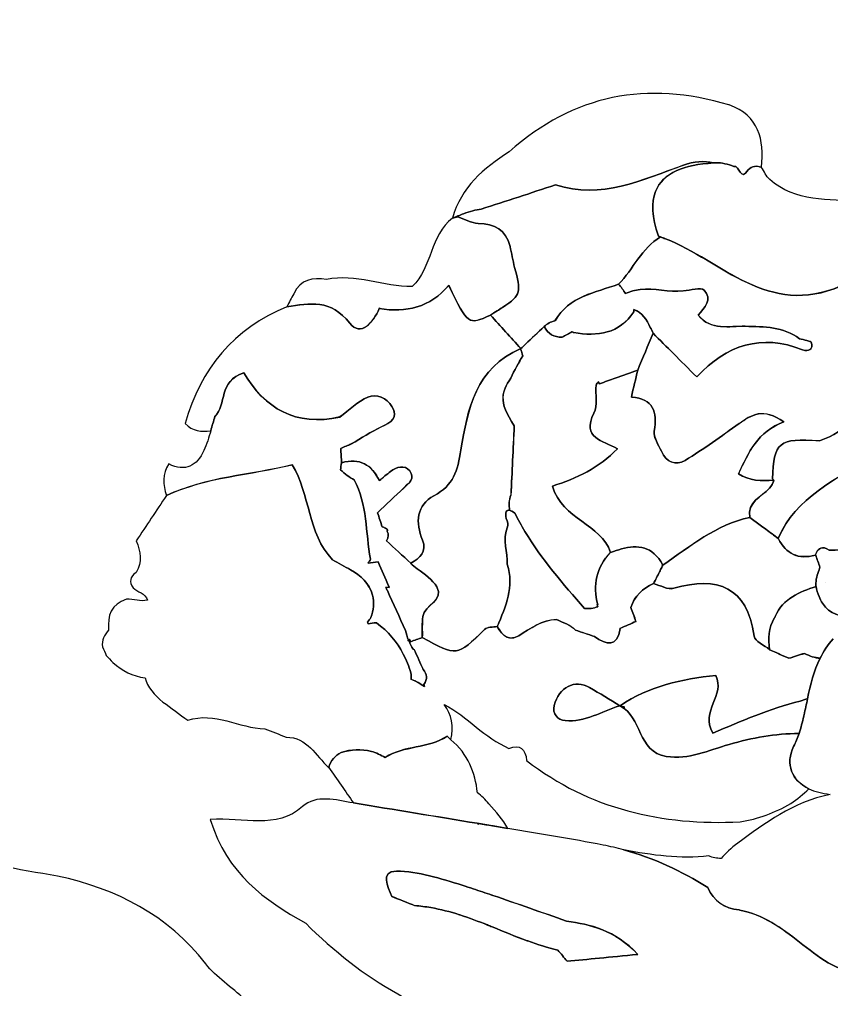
# Model space of a CAD drawing. Extents: x 13.9 to 53.9, y 84.3 to 109.3.
# Drawn here: x 34.71 to 41.77, y 91.14 to 99.57 of the extents above; entities that cross this region are included whole.
import ezdxf

# ---------------------------------------------------------------- set-up
doc = ezdxf.new("R2010")
doc.units = 0
doc.layers.add('Layer_1', color=7, linetype='CONTINUOUS')

msp = doc.modelspace()

# ---------------------------------------------------------------- linework, layer by layer
at = {"layer": 'Layer_1', "color": 4}
for points in [[(38.520229, 97.857845), (38.471898, 97.846217)], [(37.032918, 97.076456), (37.032636, 97.076174)], [(37.836263, 97.060299), (37.835981, 97.060299), (37.83917, 97.06631)], [(39.067938, 96.712008), (39.065398, 96.709468)], [(41.628568, 94.917391), (41.631757, 94.915698)], [(41.718089, 94.676881), (41.718371, 94.676881), (41.717807, 94.675752), (41.717807, 94.675752)], [(39.9318, 94.280856), (39.932364, 94.280009)], [(40.069101, 94.341181), (40.068819, 94.340052)], [(35.482708, 94.266928), (35.482708, 94.265517)], [(39.930671, 93.607403), (39.930953, 93.607121)], [(37.396174, 93.07207), (37.396457, 93.07207)]]:
    msp.add_lwpolyline(points, dxfattribs=at)
at = {"layer": 'Layer_1', "color": 6}
for points in [[(38.472006, 97.846401), (38.519983, 97.85769)], [(39.065375, 96.709483), (39.067915, 96.712023)], [(38.110123, 94.847239), (38.109559, 94.843373)], [(38.697851, 92.575633), (38.697851, 92.584099)], [(40.967341, 91.832618), (40.970869, 91.830924)]]:
    msp.add_lwpolyline(points, dxfattribs=at)
at = {"layer": 'Layer_1', "color": 3}
for points in [[(39.916966, 97.271613), (39.917249, 97.271613)], [(37.032599, 97.075976), (37.032599, 97.076259)], [(40.610457, 97.002105), (40.610457, 97.00154)], [(41.268388, 95.569968), (41.256054, 95.579479)], [(41.147492, 95.17832), (41.058945, 95.244642)], [(41.63187, 94.915571), (41.628681, 94.917264)], [(41.279473, 94.383525), (41.279473, 94.38409)], [(38.697747, 92.584333), (38.697747, 92.575528)], [(40.971047, 91.830871), (40.967519, 91.832564)]]:
    msp.add_lwpolyline(points, dxfattribs=at)
at = {"layer": 'Layer_1', "color": 5}
for points in [[(39.917336, 97.271618), (39.917054, 97.271618)], [(40.610544, 97.001334), (40.610544, 97.002463)], [(41.256232, 95.579428), (41.268565, 95.569917)], [(41.058663, 95.244656), (41.147563, 95.178334)], [(37.892671, 94.639476), (37.92301, 94.636287)]]:
    msp.add_lwpolyline(points, dxfattribs=at)
at = {"layer": 'Layer_1', "color": 3}
for points in [[(37.838978, 97.066121), (37.835817, 97.06011), (37.835874, 97.06011)], [(37.835874, 97.06011), (37.836156, 97.06011)], [(40.959899, 95.62409), (40.959899, 95.623243), (40.959899, 95.623525)], [(40.959899, 95.623525), (40.960181, 95.623807)]]:
    msp.add_lwpolyline(points, close=True, dxfattribs=at)
at = {"layer": 'Layer_1', "color": 7}
for points in [[(40.960181, 95.623915), (40.959899, 95.623633)], [(38.109277, 94.84311), (38.109841, 94.847344)], [(37.922954, 94.636397), (37.892615, 94.639586)], [(41.279761, 94.384395), (41.279761, 94.383548)]]:
    msp.add_lwpolyline(points, dxfattribs=at)
msp.add_lwpolyline([(41.717877, 94.675685), (41.718442, 94.676814), (41.718159, 94.676814), (41.718159, 94.676814)], close=True, dxfattribs=at)
at = {"layer": 'Layer_1', "color": 5}
msp.add_lwpolyline([(40.069064, 94.34012), (40.069347, 94.341249), (40.069347, 94.341249)], close=True, dxfattribs=at)
at = {"layer": 'Layer_1', "color": 1}
for points in [[(53.866491, 96.762151), (53.866491, 103.665659), (44.916254, 109.261508), (33.875015, 109.261508)], [(33.875015, 84.26169), (44.916254, 84.26169), (53.866491, 89.858642), (53.866491, 96.762151)]]:
    msp.add_open_spline(points, degree=3, dxfattribs=at)
at = {"layer": 'Layer_1', "color": 3}
for points in [[(40.877524, 98.830453), (40.166677, 99.043178), (39.526032, 98.921823), (38.966527, 98.422289)], [(40.878935, 98.830735), (40.878653, 98.830735), (40.878371, 98.830735), (40.877524, 98.830453)], [(41.161228, 98.288657), (41.183806, 98.529604), (41.138989, 98.735626), (40.879006, 98.830876)], [(38.966527, 98.422289), (38.74216, 98.281531), (38.549191, 98.113961), (38.471932, 97.846203)], [(40.481707, 98.306578), (40.573782, 98.339739), (40.661624, 98.345736), (40.743468, 98.325967)], [(39.369399, 98.135128), (39.768743, 98.006717), (40.121521, 98.177814), (40.481707, 98.306578)], [(40.743468, 98.325967), (40.749818, 98.326249), (40.755096, 98.327378), (40.761813, 98.32766)], [(40.761813, 98.32766), (40.816493, 98.327096), (40.868704, 98.316738), (40.92021, 98.295205)], [(40.92021, 98.295205), (40.969246, 98.310021), (40.978771, 98.156563), (41.045093, 98.265571)], [(41.045093, 98.265571), (41.078607, 98.297321), (41.116707, 98.305788), (41.160099, 98.28781)], [(41.160099, 98.28781), (41.160381, 98.28781), (41.160663, 98.288093), (41.161228, 98.288657)], [(38.723816, 97.924167), (38.93901, 97.99437), (39.153499, 98.064573), (39.369399, 98.135128)], [(38.569299, 97.884303), (38.625391, 97.904764), (38.676191, 97.917464), (38.723816, 97.924167)], [(38.471932, 97.846203), (38.504741, 97.859242), (38.536491, 97.871603), (38.569299, 97.884303)], [(40.28315, 97.682952), (40.116639, 97.587349), (40.046436, 97.401435), (39.916966, 97.271613)], [(40.325483, 97.666724), (40.311372, 97.67203), (40.297628, 97.677674), (40.28315, 97.682952)], [(41.8516, 97.256443), (41.216247, 96.981277), (40.816197, 97.474107), (40.325483, 97.666724)], [(38.441593, 97.26189), (38.277904, 97.068921), (38.067649, 97.022707), (37.836227, 97.060101)], [(38.803543, 97.003304), (38.607399, 96.91511), (38.607399, 96.91511), (38.441593, 97.26189)], [(39.917249, 97.271613), (39.940193, 97.246918), (39.960993, 97.219754), (39.977574, 97.189768)], [(40.104221, 97.225752), (40.228399, 97.239157), (40.355399, 97.201057), (40.480635, 97.213419)], [(40.480635, 97.213419), (40.542018, 97.216946), (40.632329, 97.249402), (40.660551, 97.220474)], [(39.977574, 97.189768), (40.019201, 97.210568), (40.061535, 97.221166), (40.104221, 97.225752)], [(40.660551, 97.220474), (40.73781, 97.141452), (40.663741, 97.067721), (40.610457, 97.002105)], [(37.032599, 97.076259), (36.570107, 96.883642), (36.280829, 96.540036), (36.148891, 96.060259)], [(37.579757, 96.933101), (37.415716, 97.14371), (37.234388, 97.105962), (37.032599, 97.075976)], [(37.836156, 97.06011), (37.836721, 97.062085), (37.838132, 97.064343), (37.838978, 97.066121)], [(37.836227, 97.060101), (37.784368, 96.939451), (37.675007, 96.81104), (37.579757, 96.933101)], [(39.067774, 96.71191), (38.979227, 96.809629), (38.891385, 96.906643), (38.803543, 97.003304)], [(40.610457, 97.00154), (40.721582, 96.866426), (40.880685, 96.909818), (41.017915, 96.90629)], [(41.017915, 96.90629), (41.186896, 96.902396), (41.349526, 96.902396), (41.492049, 96.79834)], [(40.21711, 96.84526), (40.173013, 96.738368), (40.128563, 96.632182), (40.084113, 96.525643)], [(40.597051, 96.467435), (40.453118, 96.61031), (40.33529, 96.727785), (40.21711, 96.84526)], [(41.51639, 96.700621), (41.161143, 96.84526), (40.857401, 96.742954), (40.597051, 96.467435)], [(41.492049, 96.79834), (41.528385, 96.785979), (41.591179, 96.780334), (41.596471, 96.760946)], [(41.596471, 96.760946), (41.609171, 96.708029), (41.571071, 96.685099), (41.51639, 96.700621)], [(38.546368, 95.832435), (38.603166, 96.182037), (38.676543, 96.548926), (39.067774, 96.71191)], [(36.407477, 96.123406), (36.511193, 96.224653), (36.436052, 96.42997), (36.657949, 96.502642)], [(36.658019, 96.502684), (36.837231, 96.193298), (37.11275, 96.031726), (37.49375, 96.117451)], [(40.084113, 96.525643), (40.065401, 96.447679), (40.047424, 96.370068), (40.029432, 96.291046)], [(41.664218, 95.91109), (41.909046, 95.991523), (42.034282, 96.164737), (42.084377, 96.413446)], [(37.737519, 96.290312), (37.812661, 96.322768), (37.901208, 96.284301), (37.946717, 96.210231)], [(37.49375, 96.117451), (37.574183, 96.17707), (37.647561, 96.252212), (37.737519, 96.290312)], [(40.029432, 96.291046), (40.220638, 96.275862), (40.255915, 96.164751), (40.228046, 95.99436)], [(37.946717, 96.210231), (38.007394, 96.110748), (37.9365, 96.069473), (37.854289, 96.031726)], [(40.965704, 96.060682), (41.071538, 96.134412), (41.17596, 96.204262), (41.355876, 96.074793)], [(36.148891, 96.060259), (36.212038, 95.9957), (36.289296, 95.986528), (36.371141, 95.997817)], [(36.371141, 95.997817), (36.382768, 96.039797), (36.394424, 96.082131), (36.407477, 96.123406)], [(40.495804, 95.740712), (40.658435, 95.838079), (40.810482, 95.952026), (40.965704, 96.060682)], [(41.355876, 96.074793), (41.126924, 95.993654), (41.046843, 95.806329), (40.96006, 95.623943)], [(37.854289, 96.031726), (37.764683, 95.989745), (37.680017, 95.934359), (37.593233, 95.883559)], [(40.228046, 95.99436), (40.219241, 95.94109), (40.265088, 95.876532), (40.289782, 95.819382)], [(37.593233, 95.883559), (37.562189, 95.870859), (37.532556, 95.858498), (37.500806, 95.845106)], [(41.256054, 95.579479), (41.266271, 95.898037), (41.312146, 95.936137), (41.664218, 95.91109)], [(37.500806, 95.845106), (37.503628, 95.802773), (37.50645, 95.76044), (37.509272, 95.719165)], [(38.311418, 95.43309), (38.484279, 95.524812), (38.516382, 95.649343), (38.546368, 95.832435)], [(40.289782, 95.819382), (40.33141, 95.724837), (40.413607, 95.692382), (40.495804, 95.740712)], [(37.509272, 95.719165), (37.664847, 95.764673), (37.769975, 95.704009), (37.838061, 95.564295)], [(37.838061, 95.564295), (37.869811, 95.59074), (37.900503, 95.619681), (37.934722, 95.64367)], [(37.934722, 95.64367), (37.988344, 95.68424), (38.055372, 95.704348), (38.100881, 95.649315)], [(38.100881, 95.649315), (38.151328, 95.587226), (38.094164, 95.541718), (38.048317, 95.50009)], [(40.960181, 95.623807), (40.960181, 95.62409), (40.959899, 95.62409), (40.959899, 95.62409)], [(40.96006, 95.623943), (41.054957, 95.561149), (41.160438, 95.560443), (41.268388, 95.569968)], [(38.048317, 95.50009), (37.971764, 95.429181), (37.896975, 95.357215), (37.821481, 95.285601)], [(38.212641, 95.04574), (38.148788, 95.202726), (38.159724, 95.352304), (38.311418, 95.43309)], [(37.821481, 95.285601), (37.834886, 95.244679), (37.848659, 95.203051), (37.86205, 95.162834)], [(41.058945, 95.244642), (40.765786, 95.181142), (40.541067, 94.993817), (40.303295, 94.830481)], [(37.86205, 95.162834), (37.867356, 95.164528), (37.874383, 95.161141), (37.882511, 95.154368)], [(37.882511, 95.154368), (37.895211, 95.14909), (37.906161, 95.143784), (37.906867, 95.137096)], [(37.906867, 95.137096), (37.907431, 95.132495), (37.905738, 95.12829), (37.905738, 95.123351)], [(41.197939, 95.141278), (41.181006, 95.153978), (41.164778, 95.165972), (41.147492, 95.17832)], [(41.306948, 95.060492), (41.270964, 95.08767), (41.234628, 95.114467), (41.197939, 95.141278)], [(37.905738, 95.123351), (37.918777, 95.100774), (37.918071, 95.073962), (37.899727, 95.04186)], [(37.899727, 95.04186), (37.969577, 94.976949), (38.039779, 94.911685), (38.109982, 94.847479)], [(38.109982, 94.847479), (38.18971, 94.890518), (38.252152, 94.949432), (38.212641, 95.04574)], [(41.628681, 94.917264), (41.482278, 94.877047), (41.374681, 94.925731), (41.306948, 95.060492)], [(41.668912, 94.811854), (41.656579, 94.846426), (41.644217, 94.880646), (41.63187, 94.915571)], [(40.293078, 94.810387), (40.286728, 94.797687), (40.28004, 94.784987), (40.27369, 94.772287)], [(40.303295, 94.830481), (40.299767, 94.823792), (40.296239, 94.817075), (40.293078, 94.810387)], [(41.632533, 94.655729), (41.632251, 94.703707), (41.645233, 94.747451), (41.661461, 94.790137)], [(41.661461, 94.790137), (41.664001, 94.797193), (41.666061, 94.804587), (41.668883, 94.811642)], [(40.27369, 94.772287), (40.256051, 94.738067), (40.239117, 94.703495), (40.221479, 94.668923)], [(40.397515, 94.628353), (40.779573, 94.734539), (41.032867, 94.644948), (41.097073, 94.212428)], [(40.221479, 94.668923), (40.280392, 94.654106), (40.346362, 94.614242), (40.397515, 94.628353)], [(41.279473, 94.38409), (41.34897, 94.544251), (41.493257, 94.593993), (41.635073, 94.645145)], [(41.635073, 94.645145), (41.634791, 94.64904), (41.63338, 94.652201), (41.632533, 94.655729)], [(41.231129, 94.095306), (41.217723, 94.191262), (41.21984, 94.284395), (41.272051, 94.368709)], [(41.272051, 94.368709), (41.274873, 94.373648), (41.276284, 94.378587), (41.279473, 94.383525)], [(41.097073, 94.212428), (41.103084, 94.167625), (41.184209, 94.134464), (41.231129, 94.095306)], [(40.762098, 93.870364), (40.467528, 93.842141), (40.182484, 93.778641), (39.930953, 93.607191)], [(40.736698, 93.37083), (40.623103, 93.564858), (40.851703, 93.699972), (40.762098, 93.870364)], [(39.665275, 93.766362), (39.538628, 93.83974), (39.397869, 93.76989), (39.3573, 93.60867)], [(39.929506, 93.606906), (39.841664, 93.660176), (39.754175, 93.714151), (39.665275, 93.766362)], [(39.357229, 93.608811), (39.339929, 93.53755), (39.38651, 93.485339), (39.452832, 93.478636)], [(39.452832, 93.478636), (39.624988, 93.461336), (39.769627, 93.560481), (39.926966, 93.606342)], [(39.926966, 93.606342), (39.928094, 93.606624), (39.928377, 93.606906), (39.929506, 93.606906)], [(39.930953, 93.607191), (39.932082, 93.606909), (39.932647, 93.60578), (39.933493, 93.604934)], [(41.497287, 93.647408), (41.231645, 93.583555), (40.983642, 93.472078), (40.736698, 93.37083)], [(41.560857, 93.669139), (41.539324, 93.662451), (41.519935, 93.652911), (41.497357, 93.647267)], [(41.530871, 93.529439), (41.541088, 93.576006), (41.550965, 93.622925), (41.560857, 93.669139)], [(39.933493, 93.604934), (40.121877, 93.510389), (40.080249, 93.207706), (40.332485, 93.167136)], [(39.940831, 93.603664), (39.948959, 93.601124), (39.959176, 93.60197), (39.966937, 93.598386)], [(39.972581, 93.594491), (39.962365, 93.597314), (39.951414, 93.600503), (39.940831, 93.603664)], [(39.966937, 93.598386), (39.968912, 93.596693), (39.970831, 93.596128), (39.972581, 93.594491)], [(41.528049, 93.516739), (41.529178, 93.521339), (41.529742, 93.525206), (41.530871, 93.529439)], [(41.487127, 93.367867), (41.503693, 93.41655), (41.516407, 93.466292), (41.528049, 93.516739)], [(40.878232, 93.271911), (41.07861, 93.329767), (41.281457, 93.363986), (41.487127, 93.367867)], [(40.332485, 93.167136), (40.528982, 93.136445), (40.698668, 93.220053), (40.878232, 93.271911)], [(37.610076, 92.763121), (37.459087, 92.788888), (37.287637, 92.83791), (37.168751, 92.73243)], [(37.612616, 92.762839), (37.611487, 92.762839), (37.611205, 92.763121), (37.610076, 92.763121)], [(38.688941, 92.585745), (38.330166, 92.645011), (37.971391, 92.703572), (37.612616, 92.762839)], [(37.168751, 92.73243), (36.93874, 92.527466), (36.660751, 92.64106), (36.366535, 92.618835)], [(36.366535, 92.618835), (36.513643, 92.143291), (36.840315, 91.917866), (37.196268, 91.717488)], [(38.697747, 92.575528), (38.695207, 92.579761), (38.691397, 92.581878), (38.688941, 92.585745)], [(38.953863, 92.542), (38.868844, 92.556111), (38.783472, 92.569855), (38.697747, 92.584333)], [(39.783597, 92.397008), (39.507372, 92.449925), (39.230441, 92.495786), (38.953863, 92.542)], [(39.961749, 92.354322), (39.902836, 92.369845), (39.843569, 92.386072), (39.783597, 92.397008)], [(40.692705, 92.026592), (40.465163, 92.172642), (40.21963, 92.284825), (39.961749, 92.354322)], [(37.945272, 91.949757), (37.911052, 92.034423), (37.841908, 92.168479), (37.984783, 92.169537)], [(37.984783, 92.169537), (38.175283, 92.169537), (38.371074, 92.105685), (38.558399, 92.047829)], [(38.558399, 92.047829), (38.590502, 92.037951), (38.622252, 92.026295), (38.653649, 92.016079)], [(38.653649, 92.016079), (38.707977, 91.997735), (38.761952, 91.980096), (38.815574, 91.962104)], [(40.967519, 91.832564), (40.838049, 91.844192), (40.747033, 91.909822), (40.692705, 92.026592)], [(38.146355, 91.870029), (38.07968, 91.896473), (38.013005, 91.922946), (37.945272, 91.949757)], [(38.815574, 91.962104), (38.818114, 91.960975), (38.820513, 91.960128), (38.823336, 91.959282)], [(38.823336, 91.959282), (39.037824, 91.88661), (39.251608, 91.810762), (39.465391, 91.736326)], [(38.284997, 91.853096), (38.239136, 91.860857), (38.193627, 91.867207), (38.146355, 91.870029)], [(38.533705, 91.79136), (38.452213, 91.817465), (38.370016, 91.838632), (38.284997, 91.853096)], [(38.537938, 91.789948), (38.536245, 91.790231), (38.535116, 91.790795), (38.533705, 91.79136)], [(38.776769, 91.702107), (38.698099, 91.733504), (38.618724, 91.76349), (38.537938, 91.789948)], [(41.490336, 91.55394), (41.334408, 91.674943), (41.176363, 91.793123), (40.971047, 91.830871)], [(37.196268, 91.717488), (37.684512, 91.228185), (38.260951, 90.893046), (38.939696, 90.74488)], [(38.817338, 91.686246), (38.8043, 91.691523), (38.790527, 91.696462), (38.776769, 91.702107)], [(39.122491, 91.565243), (39.020186, 91.602638), (38.918233, 91.644618), (38.817338, 91.686246)], [(39.465391, 91.736326), (39.675294, 91.704223), (39.880611, 91.662243), (40.084516, 91.446696)], [(39.124467, 91.564114), (39.123902, 91.564396), (39.123338, 91.564679), (39.122491, 91.565243)], [(39.127007, 91.563832), (39.126442, 91.563832), (39.125313, 91.563832), (39.124467, 91.564114)], [(39.388415, 91.483399), (39.299868, 91.50386), (39.212379, 91.532435), (39.127007, 91.563832)], [(41.740808, 91.371907), (41.653672, 91.426587), (41.572533, 91.49044), (41.490336, 91.55394)], [(39.469201, 91.386385), (39.443801, 91.419546), (39.416637, 91.452354), (39.388415, 91.483399)], [(40.084516, 91.446696), (39.835102, 91.42234), (39.652011, 91.40401), (39.469272, 91.386371)], [(42.751516, 91.364146), (42.408616, 91.143307), (42.076299, 91.200104), (41.740808, 91.371907)]]:
    msp.add_open_spline(points, degree=3, dxfattribs=at)
at = {"layer": 'Layer_1', "color": 6}
for points in [[(40.743542, 98.32584), (40.661697, 98.345595), (40.573856, 98.339612), (40.481781, 98.306423)], [(40.481781, 98.306423), (40.121242, 98.177659), (39.768464, 98.006562), (39.369119, 98.134973)], [(40.239084, 98.077484), (40.302231, 98.241879), (40.488497, 98.310318), (40.743556, 98.32584)], [(39.369119, 98.134973), (39.153572, 98.064417), (38.939083, 97.994215), (38.723536, 97.924012)], [(40.263778, 97.690134), (40.206275, 97.857704), (40.2031, 97.98294), (40.239084, 98.077484)], [(38.723536, 97.924012), (38.676264, 97.917323), (38.625464, 97.904962), (38.569372, 97.884148)], [(38.569372, 97.884148), (38.536564, 97.871448), (38.504461, 97.859087), (38.472006, 97.846401)], [(38.519983, 97.85769), (38.578544, 97.837934), (38.6364, 97.803009), (38.696019, 97.80054)], [(38.696019, 97.80054), (38.838542, 97.795939), (38.938378, 97.745506), (38.973303, 97.600515)], [(39.916983, 97.271373), (40.046453, 97.401548), (40.116656, 97.587109), (40.283167, 97.682712)], [(40.283167, 97.682712), (40.276478, 97.685252), (40.270128, 97.688018), (40.263778, 97.690134)], [(38.973303, 97.600515), (38.988458, 97.54019), (38.997659, 97.477748), (39.013519, 97.416717)], [(39.013519, 97.416717), (39.0682, 97.210342), (39.075256, 97.17824), (38.908744, 97.069937)], [(39.364533, 96.952109), (39.485536, 97.168362), (39.713783, 97.197995), (39.916983, 97.271373)], [(38.908744, 97.069937), (38.879111, 97.05052), (38.845244, 97.029367), (38.803617, 97.003262)], [(38.803617, 97.003262), (38.891458, 96.906601), (38.9793, 96.809587), (39.067847, 96.711867)], [(39.108769, 96.751378), (39.163097, 96.802178), (39.216719, 96.852978), (39.270342, 96.904131)], [(39.270342, 96.904131), (39.297153, 96.929531), (39.32855, 96.945759), (39.364533, 96.952109)], [(39.067847, 96.711867), (39.081253, 96.724906), (39.095364, 96.737973), (39.108769, 96.751378)], [(39.067915, 96.712023), (38.676684, 96.549039), (38.603307, 96.18215), (38.546509, 95.832195)], [(38.980003, 96.456188), (39.011047, 96.523216), (39.047031, 96.587421), (39.085836, 96.650569)], [(39.085836, 96.650569), (39.078414, 96.669986), (39.071019, 96.689374), (39.065375, 96.709483)], [(38.912975, 96.291173), (38.915515, 96.34162), (38.937669, 96.393126), (38.980356, 96.456273)], [(39.010694, 96.041406), (38.941903, 96.147945), (38.908742, 96.219559), (38.912975, 96.291173)], [(38.982119, 95.439567), (38.99163, 95.640651), (39.001169, 95.841028), (39.010694, 96.041406)], [(38.546509, 95.832195), (38.516523, 95.649456), (38.484421, 95.524573), (38.311559, 95.433203)], [(38.311559, 95.433203), (38.159865, 95.352417), (38.148929, 95.202839), (38.212782, 95.045853)], [(38.970492, 95.30657), (38.962364, 95.35102), (38.962731, 95.395117), (38.982119, 95.439567)], [(38.939447, 95.234603), (38.930642, 95.289989), (38.941141, 95.313978), (38.970492, 95.30657)], [(38.94862, 95.153817), (38.958497, 95.182039), (38.955337, 95.208851), (38.939447, 95.234603)], [(38.949184, 94.837728), (38.957312, 94.943209), (38.904029, 95.048337), (38.94862, 95.153817)], [(38.212782, 95.045853), (38.252293, 94.949545), (38.189837, 94.890631), (38.110123, 94.847239)], [(38.109559, 94.843373), (38.127903, 94.827851), (38.147306, 94.813387), (38.166709, 94.79857)], [(38.166709, 94.79857), (38.23162, 94.750945), (38.299353, 94.704731), (38.336748, 94.640878)], [(38.863106, 94.296214), (38.935073, 94.470134), (39.013742, 94.642642), (38.949184, 94.837728)], [(38.336748, 94.640878), (38.403776, 94.524462), (38.229503, 94.482834), (38.215745, 94.384409)], [(38.215745, 94.384409), (38.207617, 94.324789), (38.212217, 94.262348), (38.210467, 94.200964)], [(38.752334, 94.270814), (38.775279, 94.294098), (38.825359, 94.289159), (38.863106, 94.296214)], [(38.210467, 94.200964), (38.513151, 94.035512), (38.511034, 94.03657), (38.752334, 94.270814)], [(41.782963, 94.188453), (41.733927, 94.136595), (41.699708, 94.079798), (41.670427, 94.020884)], [(41.670427, 94.020884), (41.615041, 93.910817), (41.586113, 93.791578), (41.560713, 93.669165)], [(41.560713, 93.669165), (41.551202, 93.622951), (41.540958, 93.576031), (41.530727, 93.529465)], [(41.530727, 93.529465), (41.529598, 93.525598), (41.529034, 93.521365), (41.527905, 93.516765)], [(41.527905, 93.516765), (41.516277, 93.46667), (41.503549, 93.416576), (41.486983, 93.367892)], [(41.486983, 93.367892), (41.473944, 93.328381), (41.458761, 93.290281), (41.440063, 93.252887)], [(38.425755, 93.34324), (38.265947, 93.235643), (38.048283, 93.263512), (37.887416, 93.158737)], [(38.458563, 93.312901), (38.44623, 93.323118), (38.438469, 93.333729), (38.425755, 93.34324)], [(38.689633, 92.851468), (38.670583, 93.026093), (38.609905, 93.186254), (38.458563, 93.312901)], [(37.504652, 93.20179), (37.45103, 93.173215), (37.414694, 93.130529), (37.396702, 93.072321)], [(37.767824, 93.211301), (37.679277, 93.231057), (37.59073, 93.229307), (37.504652, 93.20179)], [(37.887416, 93.158737), (37.848611, 93.178832), (37.810158, 93.198954), (37.767824, 93.211301)], [(41.440063, 93.252887), (41.36598, 93.101545), (41.42138, 92.959376), (41.573413, 92.885998)], [(37.396702, 93.072321), (37.396702, 93.072321), (37.39642, 93.072321), (37.39642, 93.072039)], [(37.39642, 93.072039), (37.468739, 92.969028), (37.540353, 92.865664), (37.612673, 92.763005)], [(38.789822, 92.754101), (38.760188, 92.794318), (38.725969, 92.825362), (38.689633, 92.851468)], [(41.573413, 92.885998), (41.624919, 92.861303), (41.685949, 92.844723), (41.757563, 92.837667)], [(37.612673, 92.763005), (37.971448, 92.703739), (38.330223, 92.645178), (38.688998, 92.585911)], [(41.757563, 92.837667), (41.427716, 92.766406), (41.191002, 92.586842), (40.955347, 92.413981)], [(38.953934, 92.542167), (38.909131, 92.618367), (38.852687, 92.687864), (38.789892, 92.754186)], [(38.688998, 92.585911), (38.777192, 92.571094), (38.865739, 92.556983), (38.953934, 92.542167)], [(38.953968, 92.542119), (38.865773, 92.556935), (38.777226, 92.571046), (38.689032, 92.585863)], [(38.689032, 92.585863), (38.691007, 92.581997), (38.695043, 92.57988), (38.697837, 92.575647)], [(38.697851, 92.584099), (38.783223, 92.569988), (38.868596, 92.556244), (38.953968, 92.542119)], [(40.702758, 92.302165), (40.452286, 92.271473), (40.206752, 92.309926), (39.961924, 92.354376)], [(39.961924, 92.354376), (40.219452, 92.284879), (40.465338, 92.173048), (40.692527, 92.026998)], [(40.955347, 92.413981), (40.894669, 92.369884), (40.847749, 92.325434), (40.810355, 92.279926)], [(40.810355, 92.279926), (40.771902, 92.281337), (40.735566, 92.287348), (40.702758, 92.302165)], [(40.692527, 92.026998), (40.746855, 91.910229), (40.837872, 91.844259), (40.967341, 91.832618)], [(40.970869, 91.830924), (41.176186, 91.79353), (41.33423, 91.675349), (41.490511, 91.553994)], [(41.490511, 91.553994), (41.572355, 91.490494), (41.653847, 91.426641), (41.740983, 91.37196)], [(41.740983, 91.37196), (42.076122, 91.200158), (42.408438, 91.14336), (42.751338, 91.364199)]]:
    msp.add_open_spline(points, degree=3, dxfattribs=at)
at = {"layer": 'Layer_1', "color": 7}
for points in [[(40.743683, 98.325473), (40.488624, 98.309951), (40.302358, 98.241512), (40.239211, 98.07747)], [(40.762027, 98.327731), (40.75531, 98.327448), (40.749694, 98.32632), (40.743683, 98.325473)], [(40.920424, 98.294922), (40.868566, 98.316795), (40.816708, 98.327025), (40.762027, 98.327731)], [(41.044955, 98.265642), (40.978986, 98.156281), (40.969108, 98.310092), (40.920424, 98.294922)], [(41.159961, 98.287881), (41.116569, 98.30552), (41.078822, 98.29742), (41.044955, 98.265642)], [(41.160525, 98.287599), (41.160243, 98.287881), (41.159961, 98.287599), (41.159961, 98.287881)], [(41.231786, 98.182471), (41.201094, 98.210326), (41.184514, 98.252321), (41.160525, 98.287599)], [(42.012836, 97.989149), (41.744725, 98.016665), (41.456153, 97.979976), (41.231786, 98.182471)], [(40.239211, 98.07747), (40.203227, 97.982926), (40.206049, 97.857337), (40.263538, 97.689767)], [(40.263538, 97.689767), (40.270255, 97.68751), (40.276605, 97.684828), (40.283294, 97.682345)], [(40.283294, 97.682345), (40.297743, 97.677406), (40.311516, 97.671762), (40.325627, 97.666484)], [(40.325627, 97.666484), (40.816341, 97.473867), (41.216391, 96.981037), (41.851391, 97.256203)], [(40.084234, 96.525615), (40.019323, 96.501626), (39.954059, 96.479048), (39.889148, 96.455765)], [(40.029201, 96.291018), (40.047545, 96.369687), (40.065537, 96.447651), (40.084234, 96.525615)], [(39.721226, 96.395793), (39.716287, 96.313243), (39.736748, 96.219404), (39.702881, 96.150612)], [(39.742731, 96.42472), (39.736014, 96.414137), (39.727914, 96.40742), (39.721226, 96.395793)], [(39.750859, 96.406376), (39.748037, 96.412387), (39.745214, 96.41837), (39.742731, 96.42472)], [(39.889148, 96.455765), (39.842934, 96.439537), (39.797073, 96.422956), (39.750859, 96.406376)], [(40.228167, 95.994331), (40.256023, 96.164723), (40.220406, 96.275848), (40.029201, 96.291018)], [(39.702881, 96.150612), (39.594931, 95.931537), (39.77767, 95.914956), (39.907139, 95.841226)], [(41.355998, 96.074412), (41.175728, 96.204234), (41.071306, 96.134031), (40.965826, 96.060301)], [(40.965826, 96.060301), (40.810251, 95.951998), (40.658556, 95.837698), (40.495926, 95.740684)], [(40.960181, 95.623915), (41.046964, 95.806301), (41.127045, 95.993626), (41.355998, 96.074412)], [(40.289903, 95.819354), (40.264842, 95.876504), (40.218995, 95.940709), (40.228167, 95.994331)], [(39.907139, 95.841226), (39.749448, 95.678243), (39.553656, 95.581229), (39.341637, 95.517376)], [(40.495926, 95.740684), (40.413728, 95.692001), (40.331531, 95.724823), (40.289903, 95.819354)], [(37.509131, 95.719424), (37.503825, 95.698258), (37.502076, 95.678855), (37.497842, 95.659099)], [(37.83792, 95.564202), (37.770187, 95.704255), (37.665059, 95.764933), (37.509131, 95.719424)], [(42.101129, 95.780562), (41.818554, 95.560429), (41.45484, 95.42849), (41.306674, 95.06019)], [(37.497842, 95.659099), (37.535942, 95.623822), (37.575806, 95.593835), (37.619198, 95.570199)], [(37.934581, 95.64393), (37.900714, 95.619574), (37.86967, 95.59066), (37.83792, 95.564202)], [(38.100739, 95.649207), (38.055231, 95.704594), (37.988556, 95.684132), (37.934581, 95.64393)], [(38.048528, 95.500335), (38.094037, 95.541963), (38.151539, 95.587471), (38.100739, 95.649207)], [(37.619198, 95.570199), (37.732792, 95.360297), (37.715859, 95.112294), (37.760309, 94.882635)], [(40.959899, 95.624197), (40.959899, 95.624197), (40.960181, 95.624197), (40.960181, 95.623915)], [(41.268509, 95.56994), (41.160206, 95.560062), (41.055078, 95.560768), (40.960181, 95.623915)], [(41.228645, 95.498326), (41.246623, 95.518787), (41.262159, 95.541718), (41.268509, 95.56994)], [(37.821339, 95.285494), (37.896834, 95.357107), (37.971623, 95.429074), (38.048528, 95.500335)], [(39.341637, 95.517376), (39.430889, 95.21822), (39.765323, 95.192115), (39.848578, 94.940231)], [(41.058606, 95.244679), (41.036367, 95.380498), (41.159853, 95.421773), (41.228645, 95.498326)], [(37.861909, 95.162727), (37.848503, 95.203296), (37.834759, 95.244571), (37.821339, 95.285494)], [(40.303309, 94.830518), (40.541081, 94.993854), (40.765801, 95.181179), (41.058606, 95.244679)], [(37.88237, 95.15426), (37.874948, 95.157082), (37.86792, 95.160272), (37.861909, 95.162727)], [(37.906726, 95.136988), (37.906161, 95.144044), (37.895098, 95.148983), (37.88237, 95.15426)], [(37.905597, 95.123216), (37.905597, 95.128155), (37.90729, 95.132755), (37.906726, 95.136988)], [(41.750115, 94.961059), (42.026693, 94.938143), (42.247885, 95.157557), (42.522699, 95.148384)], [(37.899586, 95.042077), (37.91793, 95.07418), (37.918636, 95.100991), (37.905597, 95.123216)], [(38.109841, 94.847344), (38.039638, 94.911902), (37.969436, 94.976813), (37.899586, 95.042077)], [(41.306674, 95.06019), (41.37476, 94.925782), (41.482357, 94.876746), (41.62876, 94.916962)], [(39.848578, 94.940231), (39.880328, 94.952565), (39.912078, 94.962104), (39.943476, 94.97057)], [(39.943476, 94.97057), (40.083528, 95.00867), (40.212292, 94.998793), (40.303309, 94.830518)], [(41.62876, 94.916962), (41.649927, 94.983637), (41.690496, 94.998454), (41.750115, 94.961059)], [(37.760309, 94.882635), (37.75537, 94.868186), (37.745154, 94.858647), (37.738437, 94.846299)], [(37.738437, 94.846299), (37.767717, 94.851944), (37.796998, 94.856177), (37.826631, 94.857588)], [(37.826631, 94.857588), (37.857323, 94.786327), (37.888014, 94.716124), (37.919059, 94.644863)], [(38.166779, 94.798307), (38.147024, 94.813124), (38.127621, 94.827588), (38.109277, 94.84311)], [(38.336466, 94.640616), (38.299424, 94.704821), (38.231338, 94.750682), (38.166779, 94.798307)], [(37.892615, 94.639586), (37.897554, 94.629002), (37.902492, 94.618758), (37.906726, 94.608188)], [(37.919059, 94.644863), (37.92047, 94.642041), (37.921599, 94.639219), (37.922954, 94.636397)], [(38.215378, 94.384189), (38.229122, 94.482966), (38.403409, 94.524594), (38.336381, 94.640658)], [(41.635008, 94.64545), (41.493192, 94.593945), (41.348906, 94.544556), (41.279761, 94.384395)], [(41.661114, 94.557256), (41.649119, 94.585831), (41.640286, 94.614759), (41.635008, 94.64545)], [(41.718159, 94.676814), (41.718159, 94.676531), (41.718159, 94.675967), (41.717877, 94.675685)], [(37.906726, 94.608188), (37.95929, 94.493183), (38.011501, 94.377825), (38.064417, 94.262819)], [(41.689689, 94.497989), (41.678061, 94.517039), (41.669595, 94.536795), (41.661114, 94.557256)], [(42.219561, 94.352998), (42.055519, 94.445073), (41.82445, 94.2962), (41.689689, 94.497989)], [(38.210439, 94.201097), (38.21185, 94.26248), (38.20725, 94.324569), (38.215378, 94.384189)], [(41.272, 94.368731), (41.219789, 94.284418), (41.217672, 94.191284), (41.231078, 94.094976)], [(41.279761, 94.383548), (41.276233, 94.378609), (41.274822, 94.373332), (41.272, 94.368731)], [(38.064417, 94.262819), (38.070401, 94.234597), (38.078867, 94.206375), (38.090523, 94.178505)], [(38.108839, 94.164761), (38.143059, 94.177122), (38.176573, 94.189117), (38.210439, 94.201097)], [(38.090419, 94.178494), (38.088725, 94.177929), (38.086891, 94.176518), (38.085818, 94.174966)], [(38.085818, 94.174966), (38.088641, 94.173837), (38.091124, 94.172144), (38.094285, 94.171071)], [(38.094285, 94.171071), (38.093156, 94.173611), (38.091463, 94.17601), (38.090419, 94.178494)], [(38.090523, 94.178505), (38.093712, 94.181045), (38.096534, 94.183783), (38.099328, 94.185928)], [(38.099328, 94.185928), (38.102856, 94.178505), (38.106045, 94.171816), (38.108839, 94.164761)], [(41.670286, 94.02054), (41.699567, 94.079454), (41.734139, 94.136604), (41.782822, 94.188109)], [(41.231078, 94.094976), (41.286464, 94.069915), (41.341497, 94.044881), (41.397942, 94.020187)], [(41.397942, 94.020187), (41.442744, 94.033959), (41.487547, 94.048762), (41.533056, 94.062873)], [(41.533056, 94.062873), (41.579975, 94.037473), (41.625483, 94.025126), (41.670286, 94.02054)]]:
    msp.add_open_spline(points, degree=3, dxfattribs=at)
at = {"layer": 'Layer_1', "color": 4}
for points in [[(38.471898, 97.846217), (38.277518, 97.696287), (38.298332, 97.419003), (38.123001, 97.251787)], [(38.696265, 97.800695), (38.636646, 97.802953), (38.57879, 97.837736), (38.520229, 97.857845)], [(38.973548, 97.60067), (38.938271, 97.745661), (38.838434, 97.795756), (38.696265, 97.800695)], [(39.013412, 97.416873), (38.997551, 97.47755), (38.988718, 97.540345), (38.973548, 97.60067)], [(38.908792, 97.070177), (39.075656, 97.178479), (39.068248, 97.210582), (39.013567, 97.416957)], [(37.377582, 97.31317), (37.256932, 97.332587), (37.15004, 97.314299), (37.092537, 97.187934)], [(38.123001, 97.251787), (37.872529, 97.247553), (37.631934, 97.366792), (37.377582, 97.31317)], [(37.836348, 97.060299), (38.06777, 97.022904), (38.278026, 97.069104), (38.441715, 97.262088)], [(38.441715, 97.262088), (38.607873, 96.915307), (38.607873, 96.915307), (38.803665, 97.003502)], [(37.092537, 97.187934), (37.072076, 97.150892), (37.052321, 97.113851), (37.032918, 97.076456)], [(37.032636, 97.076174), (37.234424, 97.10616), (37.416105, 97.143907), (37.580147, 96.933299)], [(37.83917, 97.06631), (37.838606, 97.064052), (37.837195, 97.062444), (37.836348, 97.060299)], [(38.803665, 97.003502), (38.845292, 97.029607), (38.879159, 97.050774), (38.908792, 97.070177)], [(37.580147, 96.933299), (37.675044, 96.811238), (37.784758, 96.939649), (37.836263, 97.060299)], [(40.050085, 97.031286), (39.922732, 96.839023), (39.735054, 96.817503), (39.528679, 96.850664)], [(40.048956, 97.051748), (40.047827, 97.044692), (40.052117, 97.039048), (40.050085, 97.031286)], [(40.193595, 96.89582), (40.164667, 96.96567), (40.121628, 97.022114), (40.048956, 97.051748)], [(39.270432, 96.90392), (39.21681, 96.852767), (39.162835, 96.801967), (39.10886, 96.751167)], [(39.426713, 96.811492), (39.356157, 96.810927), (39.302888, 96.838303), (39.270432, 96.90392)], [(40.217245, 96.84502), (40.211939, 96.864775), (40.201017, 96.878534), (40.193595, 96.89582)], [(39.510674, 96.858058), (39.486685, 96.842169), (39.454582, 96.827367), (39.426713, 96.811492)], [(39.51914, 96.854531), (39.516318, 96.855942), (39.513863, 96.857353), (39.510674, 96.858058)], [(39.528679, 96.850664), (39.525152, 96.851229), (39.522329, 96.85264), (39.51914, 96.854531)], [(40.084248, 96.525403), (40.128698, 96.631942), (40.173148, 96.738481), (40.217245, 96.84502)], [(39.10886, 96.751167), (39.095454, 96.738128), (39.081343, 96.725061), (39.067938, 96.712008)], [(39.085859, 96.650555), (39.047053, 96.587055), (39.01107, 96.523202), (38.980025, 96.456174)], [(39.065398, 96.709468), (39.071042, 96.689007), (39.078436, 96.669957), (39.085859, 96.650555)], [(39.889162, 96.455906), (39.954426, 96.478851), (40.019337, 96.501767), (40.084248, 96.525403)], [(38.980025, 96.456174), (38.937339, 96.393027), (38.915114, 96.341521), (38.912292, 96.291074)], [(39.702853, 96.150739), (39.73672, 96.219178), (39.716258, 96.31337), (39.721197, 96.395567)], [(39.721197, 96.395567), (39.727914, 96.407194), (39.736014, 96.414278), (39.742731, 96.424495)], [(39.742745, 96.424509), (39.745285, 96.418159), (39.748389, 96.412514), (39.750873, 96.406164)], [(39.750873, 96.406164), (39.797087, 96.422759), (39.842948, 96.439325), (39.889162, 96.455906)], [(38.912292, 96.291074), (38.908397, 96.21946), (38.941573, 96.147846), (39.010364, 96.041307)], [(39.907111, 95.841353), (39.777995, 95.915083), (39.594903, 95.931664), (39.702853, 96.150739)], [(39.010364, 96.041307), (39.000486, 95.84093), (38.991314, 95.640552), (38.981789, 95.439468)], [(39.341608, 95.517503), (39.553628, 95.581003), (39.749772, 95.67837), (39.907111, 95.841353)], [(37.078406, 95.701675), (36.713987, 95.61207), (36.331223, 95.597606), (35.984442, 95.433917)], [(37.429067, 94.876881), (37.208229, 95.106892), (37.239273, 95.445912), (37.078406, 95.701675)], [(39.84855, 94.940006), (39.765295, 95.192242), (39.430861, 95.217995), (39.341608, 95.517503)], [(35.984442, 95.433917), (35.897659, 95.303389), (35.809817, 95.172862), (35.723387, 95.041628)], [(38.981789, 95.439468), (38.962372, 95.395018), (38.962034, 95.350921), (38.970133, 95.306471)], [(38.970133, 95.306471), (38.982128, 95.303282), (38.996945, 95.296255), (39.015995, 95.281777)], [(39.015995, 95.281777), (39.041761, 95.226391), (39.072792, 95.174885), (39.103483, 95.12338)], [(42.522507, 95.148813), (42.248046, 95.157619), (42.026854, 94.938205), (41.750276, 94.961488)], [(35.723387, 95.041628), (35.756195, 94.9492), (35.780184, 94.857125), (35.720847, 94.76505)], [(39.103483, 95.12338), (39.247417, 94.878905), (39.436506, 94.667591), (39.620303, 94.452749)], [(41.750276, 94.961488), (41.690657, 94.99853), (41.650087, 94.983727), (41.628568, 94.917391)], [(37.587112, 94.788334), (37.534548, 94.817967), (37.481631, 94.846895), (37.429067, 94.876881)], [(39.736014, 94.486333), (39.694739, 94.655667), (39.719448, 94.810536), (39.84855, 94.940006)], [(41.631757, 94.915698), (41.64409, 94.880773), (41.656452, 94.846201), (41.668799, 94.811981)], [(37.778317, 94.569964), (37.746567, 94.671212), (37.678129, 94.739298), (37.587112, 94.788334)], [(41.661376, 94.790448), (41.645149, 94.747761), (41.632096, 94.704017), (41.632801, 94.655686)], [(41.668799, 94.811981), (41.666259, 94.804926), (41.664199, 94.797531), (41.661376, 94.790448)], [(35.720847, 94.76505), (35.666519, 94.729067), (35.660169, 94.683912), (35.69508, 94.632406)], [(41.096884, 94.212488), (41.033031, 94.644993), (40.779384, 94.734599), (40.397678, 94.628413)], [(35.69508, 94.632406), (35.73318, 94.595364), (35.801972, 94.590073), (35.819611, 94.525514)], [(40.221642, 94.668982), (40.127451, 94.626649), (40.054426, 94.564207), (40.024439, 94.46049)], [(40.397678, 94.628413), (40.346173, 94.614301), (40.280556, 94.654179), (40.221642, 94.668982)], [(41.632801, 94.655686), (41.633366, 94.652497), (41.634777, 94.649336), (41.635341, 94.64547)], [(41.635341, 94.64547), (41.64028, 94.614778), (41.649452, 94.585851), (41.661108, 94.557276)], [(41.717807, 94.675752), (41.718089, 94.676035), (41.718089, 94.676599), (41.718089, 94.676881)], [(35.63793, 94.533981), (35.504933, 94.490589), (35.470361, 94.392164), (35.482708, 94.266928)], [(35.819611, 94.525514), (35.759286, 94.511403), (35.700372, 94.535053), (35.63793, 94.533981)], [(37.762795, 94.37382), (37.787151, 94.43732), (37.792076, 94.502937), (37.778317, 94.569964)], [(41.661108, 94.557276), (41.669575, 94.536814), (41.67838, 94.517059), (41.689683, 94.498009)], [(39.620303, 94.452749), (39.661225, 94.448883), (39.700383, 94.454442), (39.738131, 94.468977)], [(39.738131, 94.468977), (39.736155, 94.474988), (39.733192, 94.480266), (39.731075, 94.486616)], [(39.731075, 94.486616), (39.732768, 94.486616), (39.734603, 94.486333), (39.736014, 94.486333)], [(40.024439, 94.46049), (40.039256, 94.421332), (40.05372, 94.381115), (40.068537, 94.340899)], [(41.689683, 94.498009), (41.824444, 94.29622), (42.055514, 94.445092), (42.219555, 94.353017)], [(37.73494, 94.334662), (37.743407, 94.348067), (37.75399, 94.359723), (37.762795, 94.37382)], [(37.740951, 94.319139), (37.739258, 94.324784), (37.737057, 94.329723), (37.73494, 94.334662)], [(37.810801, 94.328312), (37.786812, 94.329158), (37.763529, 94.325122), (37.740951, 94.319139)], [(38.045046, 94.055967), (37.990365, 94.162506), (37.914518, 94.255639), (37.810801, 94.328312)], [(38.862742, 94.295884), (38.824995, 94.289196), (38.774901, 94.293909), (38.752323, 94.270484)], [(38.947409, 94.204515), (38.912837, 94.219698), (38.88532, 94.253904), (38.862742, 94.295884)], [(39.377445, 94.35762), (39.249739, 94.353387), (39.153078, 94.280362), (39.049362, 94.216509)], [(39.542545, 94.265545), (39.495626, 94.310348), (39.434948, 94.330809), (39.377445, 94.35762)], [(39.932364, 94.280574), (39.932082, 94.280574), (39.932082, 94.280574), (39.9318, 94.280856)], [(40.068537, 94.340899), (40.023381, 94.320438), (39.97752, 94.300329), (39.932364, 94.280574)], [(40.068537, 94.340899), (40.068819, 94.340899), (40.068819, 94.341181), (40.069101, 94.341181)], [(40.068819, 94.340052), (40.068819, 94.340334), (40.068537, 94.340334), (40.068537, 94.340899)], [(35.482708, 94.265517), (35.443197, 94.224948), (35.423794, 94.176617), (35.428027, 94.119467)], [(38.210456, 94.200987), (38.176589, 94.188626), (38.143076, 94.176631), (38.109209, 94.164651)], [(38.752323, 94.270484), (38.51067, 94.03624), (38.512787, 94.035181), (38.210456, 94.200987)], [(39.049362, 94.216509), (39.008439, 94.192182), (38.975984, 94.19252), (38.947409, 94.204515)], [(39.708351, 94.208748), (39.653317, 94.227431), (39.597931, 94.246495), (39.542545, 94.265545)], [(39.932364, 94.280009), (39.904848, 94.106795), (39.81242, 94.139251), (39.708351, 94.208748)], [(41.230939, 94.095365), (41.18402, 94.134524), (41.103234, 94.167685), (41.096884, 94.212488)], [(35.428027, 94.119467), (35.439316, 94.093728), (35.451677, 94.068667), (35.462599, 94.043973)], [(38.099331, 94.185818), (38.096509, 94.183842), (38.093687, 94.180879), (38.090526, 94.178395)], [(38.090526, 94.178395), (38.091655, 94.175573), (38.093348, 94.173118), (38.09442, 94.170973)], [(38.09442, 94.170973), (38.104637, 94.146984), (38.116293, 94.1237), (38.131815, 94.100064)], [(38.109209, 94.164651), (38.10602, 94.17134), (38.102859, 94.178395), (38.099331, 94.185818)], [(35.462599, 94.043973), (35.480944, 94.02385), (35.500347, 94.004462), (35.519044, 93.984)], [(38.111015, 93.893689), (38.094787, 93.951192), (38.071504, 94.004462), (38.045046, 94.055967)], [(38.131815, 94.100064), (38.13571, 94.096875), (38.138532, 94.095125), (38.141693, 94.091936)], [(38.141693, 94.091936), (38.16746, 94.035492), (38.192493, 93.980106), (38.218245, 93.922956)], [(41.397803, 94.020576), (41.341712, 94.044904), (41.286326, 94.069965), (41.230939, 94.095365)], [(41.53327, 94.06291), (41.487762, 94.048799), (41.442606, 94.033982), (41.397803, 94.020576)], [(41.670148, 94.020929), (41.625345, 94.025163), (41.579837, 94.037863), (41.53327, 94.06291)], [(35.519044, 93.984), (35.599124, 93.909917), (35.692258, 93.863703), (35.800913, 93.851356)], [(41.560787, 93.66921), (41.586187, 93.791271), (41.615114, 93.910863), (41.670148, 94.020929)], [(38.114882, 93.837245), (38.11347, 93.856295), (38.114599, 93.872875), (38.111015, 93.893689)], [(38.218245, 93.922956), (38.255287, 93.882034), (38.257404, 93.838642), (38.224257, 93.793486)], [(39.930953, 93.607121), (40.182484, 93.778571), (40.467528, 93.842071), (40.762098, 93.870293)], [(40.762098, 93.870293), (40.851703, 93.700254), (40.623103, 93.564788), (40.736698, 93.37076)], [(35.800913, 93.851356), (35.816774, 93.767042), (35.883111, 93.702131), (35.95543, 93.640042)], [(38.228829, 93.774803), (38.192845, 93.799131), (38.155804, 93.82137), (38.114882, 93.837245)], [(38.224257, 93.793486), (38.22595, 93.787842), (38.227418, 93.781492), (38.228829, 93.774803)], [(39.357337, 93.608885), (39.397906, 93.770104), (39.538312, 93.839954), (39.665312, 93.766576)], [(39.665312, 93.766576), (39.754212, 93.714365), (39.841701, 93.66039), (39.929542, 93.607121)], [(35.95543, 93.640042), (36.027044, 93.586773), (36.099011, 93.533856), (36.17133, 93.481292)], [(38.4586, 93.314075), (38.487175, 93.428375), (38.466361, 93.52927), (38.401803, 93.618875)], [(38.401803, 93.618875), (38.602181, 93.5141), (38.752817, 93.328187), (38.962719, 93.237523)], [(39.452587, 93.47871), (39.386617, 93.485427), (39.340051, 93.537624), (39.357337, 93.608885)], [(39.927073, 93.606415), (39.769734, 93.560554), (39.624742, 93.461424), (39.452587, 93.47871)], [(39.933423, 93.605004), (39.931729, 93.605851), (39.929189, 93.605851), (39.927073, 93.606415)], [(39.929542, 93.607121), (39.929824, 93.607121), (39.930107, 93.607403), (39.930671, 93.607403)], [(40.736698, 93.37076), (40.983642, 93.472007), (41.231645, 93.583485), (41.497287, 93.647338)], [(41.497287, 93.647338), (41.519864, 93.652982), (41.539267, 93.662493), (41.560787, 93.66921)], [(36.17133, 93.481292), (36.40628, 93.560667), (36.616183, 93.413206), (36.841608, 93.40615)], [(40.332414, 93.167207), (40.080178, 93.207776), (40.121806, 93.51046), (39.933423, 93.605004)], [(36.841608, 93.40615), (36.903344, 93.3825), (36.964727, 93.359937), (37.026463, 93.335242)], [(41.487056, 93.367938), (41.281387, 93.364043), (41.078539, 93.329838), (40.878162, 93.271982)], [(41.440137, 93.252932), (41.45882, 93.289974), (41.474003, 93.328426), (41.487056, 93.367938)], [(37.026463, 93.335242), (37.210966, 93.333549), (37.283286, 93.174023), (37.396174, 93.07207)], [(37.887523, 93.1585), (38.04839, 93.263275), (38.265701, 93.235406), (38.425509, 93.343003)], [(38.425509, 93.343003), (38.438209, 93.333464), (38.446337, 93.322881), (38.458318, 93.312664)], [(38.458318, 93.312664), (38.458318, 93.313511), (38.458318, 93.313793), (38.4586, 93.314075)], [(38.962719, 93.237523), (39.062556, 93.275975), (39.108417, 93.232922), (39.117589, 93.131689)], [(40.878162, 93.271982), (40.698598, 93.220124), (40.528912, 93.136515), (40.332414, 93.167207)], [(37.396457, 93.07207), (37.414434, 93.130278), (37.450784, 93.172964), (37.504759, 93.201187)], [(37.504759, 93.201187), (37.590484, 93.229042), (37.679032, 93.23082), (37.767579, 93.211064)], [(37.767579, 93.211064), (37.809912, 93.198731), (37.848365, 93.178609), (37.887523, 93.1585)], [(41.573275, 92.885803), (41.421228, 92.959181), (41.365842, 93.100998), (41.439925, 93.252692)], [(39.117589, 93.131689), (39.666158, 92.707298), (40.294808, 92.566892), (40.973553, 92.598289)], [(41.415583, 92.757392), (41.471675, 92.795845), (41.523533, 92.839589), (41.573275, 92.885803)], [(40.973553, 92.598289), (41.131244, 92.623689), (41.276942, 92.679075), (41.415583, 92.757392)]]:
    msp.add_open_spline(points, degree=3, dxfattribs=at)
at = {"layer": 'Layer_1', "color": 5}
for points in [[(39.917054, 97.271618), (39.713854, 97.198241), (39.485607, 97.168254), (39.364604, 96.952354)], [(39.977661, 97.189774), (39.961095, 97.21976), (39.940267, 97.246924), (39.917336, 97.271618)], [(40.480722, 97.213424), (40.355486, 97.201063), (40.228486, 97.239163), (40.104308, 97.225757)], [(40.660639, 97.22048), (40.632417, 97.249407), (40.542106, 97.216952), (40.480722, 97.213424)], [(40.104308, 97.225757), (40.061622, 97.221157), (40.019289, 97.210602), (39.977661, 97.189774)], [(40.610544, 97.002463), (40.663814, 97.067727), (40.737897, 97.14181), (40.660639, 97.22048)], [(39.528631, 96.85074), (39.735006, 96.817579), (39.922684, 96.839113), (40.050037, 97.031363)], [(40.050037, 97.031363), (40.052013, 97.039124), (40.048061, 97.044768), (40.048908, 97.051824)], [(40.048908, 97.051824), (40.12158, 97.02219), (40.164619, 96.965746), (40.193547, 96.895896)], [(41.018003, 96.906084), (40.880772, 96.909612), (40.721669, 96.86622), (40.610544, 97.001334)], [(39.364604, 96.952354), (39.328621, 96.945666), (39.297223, 96.929438), (39.270412, 96.904024)], [(39.270412, 96.904024), (39.302868, 96.838407), (39.356137, 96.810891), (39.427046, 96.811596)], [(40.193547, 96.895896), (40.200969, 96.878257), (40.211891, 96.864851), (40.217197, 96.845096)], [(41.492136, 96.798134), (41.349614, 96.902204), (41.186983, 96.902204), (41.018003, 96.906084)], [(39.427046, 96.811596), (39.454562, 96.827118), (39.487018, 96.841935), (39.510654, 96.858163)], [(39.510654, 96.858163), (39.513815, 96.857598), (39.516665, 96.856187), (39.519121, 96.854635)], [(39.519121, 96.854635), (39.52231, 96.852942), (39.525132, 96.851446), (39.528631, 96.85074)], [(40.217197, 96.845096), (40.335378, 96.727621), (40.453206, 96.610146), (40.597139, 96.467271)], [(40.597139, 96.467271), (40.857489, 96.74279), (41.161231, 96.845096), (41.516478, 96.70081)], [(41.596558, 96.76074), (41.591281, 96.780128), (41.528472, 96.785801), (41.492136, 96.798134)], [(41.516478, 96.70081), (41.571158, 96.684949), (41.609258, 96.707865), (41.596558, 96.760782)], [(36.657935, 96.502834), (36.436038, 96.429809), (36.511179, 96.224492), (36.407463, 96.123245)], [(37.493665, 96.1176), (37.112665, 96.031875), (36.837146, 96.193448), (36.657935, 96.502834)], [(42.084202, 96.413042), (42.03446, 96.164686), (41.908871, 95.991472), (41.664396, 95.910686)], [(37.946632, 96.210028), (37.901476, 96.284112), (37.812929, 96.322917), (37.737435, 96.290462)], [(37.737435, 96.290462), (37.647476, 96.252362), (37.574099, 96.17722), (37.493665, 96.1176)], [(37.854204, 96.031875), (37.936401, 96.069623), (38.00731, 96.110545), (37.946632, 96.210028)], [(36.407463, 96.123245), (36.394424, 96.08197), (36.382768, 96.039989), (36.371126, 95.998009)], [(36.371126, 95.998009), (36.353826, 95.939095), (36.336201, 95.880887), (36.311154, 95.825853)], [(37.593501, 95.883709), (37.680285, 95.934156), (37.764599, 95.989542), (37.854204, 96.031875)], [(37.500721, 95.844903), (37.532471, 95.858309), (37.562457, 95.871009), (37.593501, 95.883709)], [(41.664396, 95.910686), (41.312324, 95.936086), (41.26611, 95.897648), (41.256232, 95.579428)], [(36.311154, 95.825853), (36.250829, 95.69462), (36.149582, 95.63747), (36.006354, 95.709437)], [(37.509188, 95.719314), (37.506365, 95.760589), (37.503882, 95.80257), (37.500721, 95.844903)], [(37.497899, 95.658989), (37.502132, 95.679112), (37.503882, 95.698148), (37.509188, 95.719314)], [(41.306665, 95.060506), (41.454832, 95.428806), (41.818546, 95.560745), (42.101121, 95.780878)], [(36.006354, 95.709437), (35.944618, 95.621948), (35.95626, 95.528814), (35.984482, 95.433917)], [(35.984482, 95.433917), (36.33091, 95.597959), (36.713674, 95.612423), (37.078446, 95.702028)], [(37.078446, 95.702028), (37.239313, 95.445912), (37.208268, 95.106892), (37.429107, 94.876881)], [(37.619254, 95.570089), (37.575863, 95.59374), (37.535999, 95.623712), (37.497899, 95.658989)], [(37.760365, 94.882525), (37.715915, 95.112184), (37.732849, 95.360187), (37.619254, 95.570089)], [(41.268565, 95.569917), (41.262215, 95.541695), (41.246693, 95.518764), (41.228701, 95.49795)], [(41.228701, 95.49795), (41.15991, 95.42175), (41.036438, 95.380123), (41.058663, 95.244656)], [(38.969913, 95.306451), (38.940633, 95.313874), (38.930402, 95.289885), (38.938869, 95.234485)], [(39.016127, 95.281757), (38.996739, 95.296207), (38.981908, 95.303291), (38.969913, 95.306451)], [(38.938869, 95.234485), (38.95473, 95.208746), (38.957919, 95.181921), (38.94838, 95.153699)], [(39.103616, 95.123713), (39.072572, 95.174865), (39.041527, 95.226724), (39.016127, 95.281757)], [(38.94838, 95.153699), (38.90393, 95.048218), (38.956846, 94.94309), (38.948944, 94.83761)], [(41.147563, 95.178334), (41.164835, 95.166001), (41.181076, 95.154006), (41.19801, 95.141292)], [(41.19801, 95.141292), (41.234346, 95.114848), (41.271035, 95.08767), (41.306665, 95.060506)], [(39.620436, 94.452729), (39.436638, 94.667571), (39.247197, 94.878885), (39.103616, 95.123713)], [(39.94358, 94.970678), (39.912183, 94.962211), (39.880433, 94.952333), (39.84833, 94.939986)], [(40.303258, 94.830681), (40.212241, 94.998603), (40.083125, 95.008481), (39.943425, 94.970734)], [(37.429107, 94.876881), (37.481671, 94.846895), (37.534588, 94.817967), (37.587151, 94.788334)], [(37.738493, 94.846189), (37.74521, 94.858551), (37.755426, 94.868062), (37.760365, 94.882525)], [(39.84833, 94.939986), (39.719213, 94.810516), (39.694872, 94.655647), (39.736147, 94.486314)], [(37.587151, 94.788334), (37.678168, 94.739298), (37.746607, 94.671212), (37.778357, 94.570317)], [(37.826688, 94.857478), (37.797054, 94.856349), (37.767774, 94.851834), (37.738493, 94.846189)], [(37.919115, 94.644753), (37.887718, 94.716014), (37.857379, 94.786217), (37.826688, 94.857478)], [(38.948944, 94.83761), (39.01315, 94.642524), (38.934833, 94.470015), (38.862866, 94.296096)], [(40.273625, 94.772487), (40.279975, 94.785187), (40.286663, 94.797887), (40.292675, 94.810587)], [(40.292675, 94.810587), (40.296203, 94.816937), (40.29973, 94.823993), (40.303258, 94.830681)], [(40.221414, 94.669123), (40.239053, 94.703695), (40.255986, 94.738268), (40.273625, 94.772487)], [(37.906782, 94.608078), (37.902182, 94.619029), (37.89761, 94.628906), (37.892671, 94.639476)], [(37.92301, 94.636287), (37.921599, 94.639109), (37.92047, 94.641931), (37.919115, 94.644753)], [(40.024211, 94.460631), (40.054197, 94.564348), (40.127222, 94.626437), (40.221414, 94.669123)], [(37.778357, 94.570317), (37.792101, 94.503289), (37.786824, 94.437673), (37.762835, 94.37382)], [(38.064474, 94.262709), (38.011557, 94.377715), (37.959346, 94.493073), (37.906782, 94.608078)], [(39.738263, 94.468957), (39.700516, 94.454507), (39.661005, 94.448863), (39.620436, 94.452729)], [(39.736147, 94.486314), (39.734453, 94.486314), (39.732619, 94.486596), (39.730841, 94.486596)], [(39.730841, 94.486596), (39.732816, 94.480246), (39.736147, 94.474968), (39.738263, 94.468957)], [(40.068308, 94.34104), (40.053491, 94.381256), (40.039028, 94.42112), (40.024211, 94.460631)], [(37.762835, 94.37382), (37.754029, 94.359709), (37.743418, 94.34842), (37.734979, 94.335014)], [(37.734979, 94.335014), (37.736955, 94.329737), (37.739213, 94.325137), (37.740624, 94.319492)], [(37.740624, 94.319492), (37.763569, 94.325475), (37.786485, 94.329003), (37.810827, 94.328297)], [(37.810827, 94.328297), (37.914543, 94.255625), (37.990391, 94.162845), (38.045071, 94.056306)], [(38.862866, 94.296096), (38.885077, 94.254115), (38.912608, 94.219896), (38.94718, 94.204726)], [(39.049133, 94.216721), (39.15285, 94.280574), (39.249511, 94.353599), (39.377569, 94.357832)], [(39.377569, 94.357832), (39.435072, 94.331021), (39.495397, 94.31056), (39.542316, 94.265757)], [(39.932136, 94.279868), (39.932136, 94.279868), (39.931854, 94.280433), (39.931571, 94.280997)], [(39.931571, 94.280997), (39.931854, 94.280715), (39.931854, 94.280715), (39.932136, 94.280715)], [(39.932136, 94.280715), (39.977644, 94.30047), (40.023505, 94.320579), (40.068308, 94.34104)], [(40.069347, 94.341249), (40.069064, 94.341249), (40.069064, 94.340966), (40.068782, 94.340966)], [(40.068782, 94.340966), (40.068782, 94.340684), (40.069064, 94.340684), (40.069064, 94.34012)], [(38.090579, 94.178748), (38.078585, 94.206265), (38.070457, 94.234487), (38.064474, 94.262709)], [(38.94718, 94.204726), (38.975755, 94.192732), (39.008564, 94.192365), (39.049133, 94.216721)], [(39.542316, 94.265757), (39.598055, 94.246707), (39.653089, 94.227657), (39.708122, 94.20896)], [(39.708122, 94.20896), (39.812191, 94.139463), (39.904972, 94.107007), (39.932136, 94.279868)], [(38.085641, 94.174881), (38.087052, 94.176293), (38.08883, 94.177704), (38.090579, 94.178748)], [(38.094107, 94.171015), (38.091285, 94.172144), (38.08883, 94.173837), (38.085641, 94.174881)], [(38.131854, 94.100459), (38.116332, 94.123743), (38.104705, 94.147379), (38.094107, 94.171015)], [(38.045071, 94.056306), (38.071515, 94.004447), (38.09446, 93.951531), (38.111041, 93.894028)], [(38.141732, 94.092331), (38.138204, 94.095154), (38.135721, 94.096932), (38.131854, 94.100459)], [(38.218285, 93.923351), (38.192518, 93.980148), (38.167132, 94.035534), (38.141732, 94.092331)], [(38.111041, 93.894028), (38.114568, 93.872861), (38.113581, 93.856634), (38.114935, 93.837584)], [(38.224282, 93.793825), (38.257091, 93.838981), (38.254974, 93.882372), (38.218271, 93.923294)], [(38.114935, 93.837584), (38.155857, 93.821723), (38.192899, 93.799131), (38.228882, 93.775142)], [(38.228882, 93.775142), (38.227189, 93.781831), (38.225693, 93.787842), (38.224282, 93.793825)], [(35.0393, 92.127605), (34.351031, 92.233791), (33.673697, 92.429583), (32.966378, 92.386544)], [(36.327644, 91.364546), (35.995681, 91.789644), (35.552592, 92.014716), (35.0393, 92.127605)], [(37.984817, 92.169619), (37.841589, 92.16849), (37.911086, 92.034505), (37.944953, 91.949486)], [(38.558433, 92.047911), (38.370756, 92.105766), (38.175317, 92.169619), (37.984817, 92.169619)], [(38.653683, 92.016161), (38.621933, 92.026377), (38.590536, 92.037666), (38.558433, 92.047911)], [(38.815608, 91.962186), (38.761986, 91.979825), (38.708011, 91.997816), (38.653683, 92.016161)], [(37.944953, 91.949486), (38.013039, 91.922675), (38.079361, 91.896569), (38.146389, 91.870111)], [(38.823369, 91.959364), (38.820547, 91.96021), (38.818064, 91.961057), (38.815608, 91.962186)], [(39.465425, 91.736408), (39.251642, 91.810491), (39.037858, 91.886339), (38.823369, 91.959364)], [(38.146389, 91.870111), (38.193661, 91.867289), (38.238817, 91.860939), (38.284325, 91.853177)], [(38.284325, 91.853177), (38.37005, 91.838699), (38.452247, 91.817194), (38.533386, 91.791441)], [(38.533386, 91.791441), (38.534797, 91.790595), (38.536208, 91.79003), (38.537986, 91.789748)], [(38.537986, 91.789748), (38.618772, 91.763642), (38.698147, 91.733656), (38.776817, 91.701906)], [(38.776817, 91.701906), (38.790561, 91.696601), (38.804334, 91.69169), (38.817386, 91.686017)], [(38.817386, 91.686017), (38.918634, 91.645095), (39.019528, 91.602762), (39.122186, 91.565367)], [(40.084705, 91.446834), (39.8808, 91.662381), (39.675483, 91.704362), (39.46558, 91.736464)], [(39.122186, 91.565367), (39.123315, 91.565085), (39.12388, 91.564803), (39.124726, 91.564238)], [(39.124726, 91.564238), (39.125291, 91.563956), (39.12642, 91.563956), (39.127266, 91.563956)], [(39.127266, 91.563956), (39.212639, 91.532559), (39.299422, 91.503631), (39.388675, 91.483523)], [(39.388675, 91.483523), (39.41653, 91.452126), (39.443708, 91.41967), (39.469461, 91.386509)], [(39.469461, 91.386509), (39.651847, 91.404148), (39.835291, 91.422139), (40.084705, 91.446834)], [(36.664547, 91.055513), (36.555186, 91.162052), (36.420072, 91.246013), (36.327644, 91.364546)]]:
    msp.add_open_spline(points, degree=3, dxfattribs=at)

doc.saveas('drawing.dxf')
